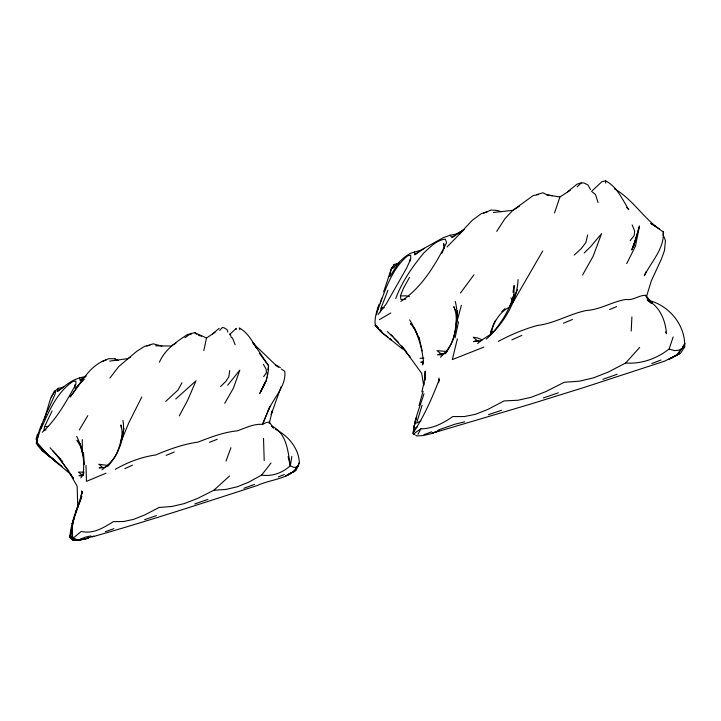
<?xml version="1.0" encoding="UTF-8"?>
<svg xmlns="http://www.w3.org/2000/svg" width="721" height="721" viewBox="0 0 721 721"><rect width="100%" height="100%" fill="white"/><g stroke="black" fill="none" stroke-linecap="round" stroke-linejoin="round"><path stroke-width="1.08" d="M440.423 357.246C446.524 351.127 452.68 344.647 454.131 335.4C456.132 325.946 457.853 315.753 453.806 306.578L455.311 310.291M512.847 297.962L514.001 294.222L514.145 285.534L512.982 292.32M236.218 329.371L236.236 328.388L229.467 334.688M77.796 507.449L77.138 486.17L69.315 472.516L73.362 478.293M409.952 261.155L410.015 259.245M631.226 331.038L631.893 316.898M74.831 387.195L74.957 384.654M486.242 339.104C503.069 324.351 517.137 302.306 518.075 279.532M445.461 353.795C455.609 338.978 459.692 318.898 455.284 301.423M663.05 235.497L663.302 231.838C644.592 220.311 633.534 199.654 614.346 188.74M438.638 382.689L438.972 378.038M680.462 353.362L684.698 346.819C685.5 325.441 669.746 306.065 649.351 300.54L652.46 303.496L645.556 295.277C638.608 295.25 633.038 300.792 625.891 299.449C612.21 301.603 600.26 309.724 586.326 310.499C569.455 313.923 554.512 323.459 537.334 325.468C523.698 329.245 510.675 334.778 498.211 341.43M456.096 324.585L457.375 310.742M102.04 469.804C108.547 464.468 115.288 458.907 117.965 450.292C120.767 442.243 123.742 433.429 120.858 424.966L121.425 428.319M229.711 370.531L228.854 376.741L225.808 381.463L220.563 386.501M266.256 381.355L266.86 377.164M267.158 375.073L267.464 372.982M267.915 369.846L268.518 365.655L253.927 343.917L256.604 348.072C251.917 340.636 247.294 332.129 239.237 327.911L239.832 329.74M490.415 335.283C492.822 323.9 498.86 311.959 509.936 306.966M81.347 495.246L82.383 491.506C78.436 506.629 70.802 521.22 69.964 536.92L74.191 537.325L81.275 531.386C92.973 534.396 103.815 527.628 113.296 521.662L123.633 521.499L133.403 519.426L144.588 515.019L159.125 507.458L172.049 506.466L184.215 503.6L197.527 498.454L213.84 490.28L226.07 489.415L237.209 486.792L248.682 482.178L261.669 475.058C272.141 476.779 282.623 472.796 290.32 465.721L291.861 456.429M52.083 410.952L44.576 426.607L43.981 430.086L46.027 429.887M215.065 332.327L206.503 337.996L203.809 350.541M380.391 311.823L381.085 307.939L387.988 290.23M81.085 496.183L81.861 491.893M107.609 466.55C118.595 454.437 125.679 436.746 122.94 420.352M83.915 471.922L83.555 473.76L80.842 477.879M639.446 226.178L633.399 247.087L639.446 226.178L635.471 246.176L626.702 263.607M82.807 475.725C85.15 462.603 82.843 448.246 76.687 436.43M415.81 418.613L413.719 428.607L413.106 433.555L413.692 434.592L415.242 432.681L420.857 428.833C432.681 428.788 443.289 423.2 452.743 416.576L464.396 416.531L475.364 414.323L487.874 409.429L504.015 400.939L517.93 400.245L531.098 397.316L545.779 391.638L564.291 382.265L579.296 381.202L593.311 377.93L608.191 372.108L625.684 362.978L639.662 347.477M438.999 380.958L439.368 379.237C432.357 397.505 424.327 415.81 413.62 432.185C414.296 419.081 420.208 406.32 424.002 393.756M455.014 337.987L458.556 321.881M376.605 314.716L378.381 306.758M421.884 391.836L424.39 380.679L425.228 371.054L424.777 380.517L424.462 375.695L424.948 379.255M38.583 432.96L36.275 443.307C40.628 450.85 48.695 455.293 55.274 460.728M389.349 276.296L391.773 267.383L383.644 291.888M269.221 423.669L272.259 410.934L271.177 414.53L281.118 386.771M587.651 235.01L585.822 242.644L581.261 248.619L574.177 255.108M92.207 536.884C147.751 521.211 202.637 503.141 257.568 485.413C271.511 478.681 293.528 479.294 299.368 462.485C298.602 447.993 288.003 435.574 275.368 429.292M416.594 416.729L413.719 428.607L414.269 425.696L413.106 433.555L414.935 434.763M121.038 440.747L124.066 428.355M457.366 338.816L452.319 359.59L483.89 347.116M44.17 419.685L50.47 398.875L53.084 393.477L55.048 390.881L55.859 391.07L54.886 394.702L46.973 412.322M36.05 439.413L37.312 434.583M456.519 323.188L461.395 305.298M419.045 405.508L423.101 391.314M37.501 436.115L38.691 432.131M378.958 304.523C376.822 311.229 374.262 318.051 375.28 325.216L381.021 331.966L402.615 349.081M380.156 303.352L381.742 298.143M42.278 423.488L36.429 442.18L47.82 454.879L59.086 464.576M63.286 387.276L57.392 391.44L58.365 388.322L63.286 387.276C69.459 381.923 76.949 377.696 85.195 376.732L80.175 380.21L79.625 377.858M490.55 333.363L493.173 325.054M554.539 212.929L559.902 196.995L570.185 190.308M422.1 405.202L416.585 423.164L420.92 420.848M377.714 310.3C384.87 291.014 391.332 269.321 407.707 255.748L410.7 255.189L410.7 259.037L406.572 268.176L386.123 304.073L378.219 314.347M625.684 362.978C641.411 364.258 656.786 358.58 669.124 349.027L673.162 336.968M53.318 394.288L54.282 391.449L58.365 388.322M477.644 343.629C482.908 337.996 491.037 335.797 495.669 329.118C503.88 318.727 510.522 307.056 514.001 294.222M298.314 465.415L299.368 462.485M226.024 461.034L230.936 447.705M394.387 266.824L392.765 268.086L394.162 264.463L399.263 263.066L398.956 262.327L404.211 257.415L410.258 253.359L420.595 250.286L443.109 237.777L449.994 235.28L456.105 234.136L464.099 229.566L459.43 234.307M405.671 299.197L400.948 299.566L400.398 295.925L403.616 287.922L409.537 277.369M395.712 298.557C402.021 281.587 412.538 266.5 424.074 252.674C430.302 247.159 436.538 239.985 445.353 239.174L446.569 242.635C435.466 264.661 421.875 287.598 400.876 301.432M38.988 431.131L42.079 423.515M269.771 406.824L262.552 424.381C253.738 423.615 245.473 427.968 237.389 430.834C223.672 432.167 210.676 437.187 197.933 442.135C183.233 444.145 169.201 449.282 155.574 454.987C141.343 457.033 127.725 462.17 115.297 469.326M269.708 406.968L262.552 424.381L266.283 422.515L269.384 422.145L273.52 427.904M122.056 439.152L128.726 422.984L141.794 397.055M41.115 428.653C48.866 411.484 56.833 392.296 72.956 381.409L75.894 381.067L75.903 384.383C66.404 401.3 56.752 419.144 42.242 432.285M646.034 271.745L644.358 275.755C651.288 261.624 664.582 248.583 663.302 231.838M441.919 253.323L444.46 247.267L443.622 243.644L444.46 247.871M42.467 422.56L46.523 413.349M510.08 305.794L517.48 289.734M260.75 391.422L259.686 393.621L265.364 381.923L260.75 391.422C265.67 383.716 268.69 374.875 268.518 365.655L259.281 353.2M417.955 434.357L420.857 428.833M438.846 430.599L432.068 433.267L528.799 404.634L584.01 387.474L664.681 361.131L677.001 354.876L682.715 347.81L684.95 343.575L682.508 347.044M297.187 466.379L294.456 471.246L285.579 476.04L295.727 470.299L297.791 466.388M297.854 466.271L295.574 470.57L288.463 474.463M179.304 415.855L187.703 400.128L196.031 380.778L175.735 399.028M181.971 382.752L178.024 390.034L165.713 401.408M493.497 324.017L495.552 320.232M582.541 275.089L593.185 256.153L601.557 233.685L590.706 246.546L584.226 252.963M268.32 410.339C273.764 397.631 286.381 386.014 284.813 371.333L281.334 369.017M224.745 403.309L233.424 388.141L239.805 370.17L227.71 385.203M512.325 303.541L542.724 250.989M391.918 267.951L394.162 264.463M79.292 429.995L87.791 415.666M159.431 362.203C164.893 349.343 176.573 341.817 187.667 334.373L191.489 334.057M389.998 276.368L398.956 262.327L392.765 268.086M51.119 397.37L52.236 395.622M496.733 231.387L505.07 218.49L512.865 210.334L533.252 195.535L538.569 194.589M683.941 347.928L684.698 346.819M263.652 376.677L266.428 372.667L266.121 369.179L263.39 364.312M680.669 349.658L677.001 354.876L679.606 353.371L668.511 359.509L679.813 353.804M83.068 379.219L70.117 396.983C80.752 383.725 89.134 365.322 106.375 359.86M460.467 293.032L473.985 274.764M109.925 378.056L118.848 366.466L136.611 351.433L144.515 346.377L149.806 345.269M261.669 475.058L271.033 463.008M630.136 240.706L634.183 235.497L634.651 231.026L632.146 224.925M37.726 440.612L36.429 442.18L49.064 456.15L62.051 466.46M219.644 330.488L222.284 327.532L223.834 327.731L226.98 329.488L227.881 332.075M458.25 235.289L472.219 220.347L481.313 213.623L487.459 211.74M446.984 246.952L457.88 235.893M75.11 388.475L84.348 379.156M577.106 186.892L581.18 182.954L583.758 182.927L587.813 184.819L590.544 189.56M501.798 311.571L504.961 308.588M213.84 490.28L229.548 476.022M212.362 334.129L219.148 328.325M591.508 191.398L601.828 181.755L605.532 180.818C616.987 186.532 622.304 199.384 628.793 209.748L626.603 207.378M449.994 235.28L452.175 237.479L456.105 234.136M298.611 465.604L296.619 467.226L293.717 467.37L290.32 465.721L288.085 456.627M567.625 191.786L577.115 184.107L581.18 182.954M397.641 264.319L399.263 263.066M414.476 251.638L414.827 254.738L420.595 250.286M57.392 391.44L63.908 386.6M184.946 337.761L190.714 333.535L194.931 332.732L206.503 337.996M80.175 380.21L86.259 376.083M414.827 254.738L424.435 248.303M452.175 237.479L464.099 229.566M682.715 347.81L679.191 350.145L674.586 350.649L669.124 349.027M519.444 206.179L512.865 210.334L493.371 212.47M130.708 356.904L127.987 358.607L109.691 361.122M415.602 427.895L417.405 426.778M379.408 319.646L390.809 312.977M175.924 343.133L171.102 346.035L155.565 345.828M287.868 474.977L295.727 470.299M424.011 434.673L431.663 431.816M124.85 468.668L132.448 465.162M511.874 339.861L521.851 335.391M78.922 539.741L85.438 537.109L90.927 535.937M83.357 475.202L81.689 475.923L78.95 475.626L83.564 474.544M444.01 353.894L442.009 354.741L437.449 354.849L440.774 353.596L445.01 353.461L440.774 353.596L437.016 350.622L446.966 351.542M609.606 309.534L616.617 306.596M483.494 213.218L491.163 210.018L497.319 210.46L501.212 211.731M481.619 340.357L479.798 341.114L473.58 341.601L476.842 340.438L478.897 340.682M563.452 323.233L572.483 319.475M102.058 361.482L108.799 358.679L114.729 358.77L118.217 360.635M166.118 455.375L174.239 452.04M423.434 361.122L420.658 362.257L423.092 362.744L422.434 364.916L423.533 362.78C422.236 347.783 417.72 332.624 409.654 319.863M106.338 466.667L103.689 467.74L99.101 467.929L102.103 466.857L98.759 464.243L107.789 465.433M278.315 476.932L284.326 474.499M209.514 442.343L217.219 439.269M106.014 473.183L86.439 481.367L85.997 465.36M651.829 363.519L660.95 360.004M93.856 536.054L85.601 538.848M438.945 430.779L430.644 433.817L422.713 435.601L416.585 435.935L415.846 435.376M243.842 488.279L254.504 484.404M438.152 430.067L454.554 424.308L464.721 421.794M602.9 379.3L617.176 374.262M105.356 531.665L113.9 528.682M194.733 503.988L207.936 499.383M144.579 519.697L156.394 515.605M543.31 397.965L558.324 392.81M488.45 414.71L501.492 410.285M88.404 538.091L76.696 540.092L69.964 536.92L74.002 518.075L81.824 496.372L76.047 511.378L77.372 507.854L72.181 523.933L74.002 518.075L69.964 536.92L70.487 538.569L72.614 539.146M146.841 345.837L153.285 343.836L161.919 346.089M536.929 194.526L542.976 192.777L546.987 194.832L559.902 196.995M75.498 540.164L72.722 540.029L78.274 540.182L87.89 538.254L81.013 539.804L72.722 540.029L69.964 536.92L78.274 540.182L84.555 539.038M670.124 358.301L672.206 357.895M84.492 539.002L76.696 540.092L78.274 540.182M381.085 307.939L384.302 307.75M44.576 426.607L48.577 426.49M400.398 295.925L406.094 295.826L409.366 296.646M419.983 358.247L423.804 358.247M83.564 472.147L78.4 472.102L81.608 474.616L83.33 474.769M546.653 194.769L552.214 195.833M198.464 335.319L201.501 336.157M490.668 331.525L492.632 332.102M490.974 330.786L493.119 331.462M482.214 339.888L477.672 337.996L473.246 337.221L476.842 340.438M410.429 323.72L412.385 324.594M388.204 337.455L382.509 332.931L375.28 325.216L377.101 326.099M53.57 459.241L41.304 449.534L49.064 456.15M280.406 367.71L274.998 364.366L252.548 342.736M657.345 227.548L650.811 223.447L659.517 228.945M275.656 365.376L278.495 367.196M114.729 358.77L116.928 360.257M412.376 324.865L410.853 323.774L415.368 330.47L419.243 339.104L414.404 327.803M230.99 337.004L232.513 338.095L235.154 344.773M592.311 192.011L595.501 194.49L598.033 202.538M389.827 338.753L391.458 340.051L389.845 338.564M47.82 454.879L59.519 464.576M70.694 474.364L48.848 455.753M78.373 441.531L76.958 440.243L80.455 446.236L82.582 453.058M375.28 325.216L378.516 328.181M194.931 332.732L196.824 334.463M387.348 331.543L398.136 341.961M390.656 334.4L392.945 336.536M273.412 428.031L271.33 425.913C286.733 432.816 287.976 451.22 290.32 465.721M52.525 450.562L60.474 459.052M406.139 351.361L394.09 338.221M50.055 447.759L62.592 461.548M401.462 346.386L410.339 357.283M379.805 329.515L382.509 332.931L380.733 330.678M68.982 471.246L55.652 453.942M401.876 346.062L421.686 373.406L423.615 385.05M73.317 478.266L61.682 461.395M645.556 295.277L651.027 303.253L647.161 299.972C659.814 306.362 665.501 320.358 666.51 333.796L665.627 331.894M648.639 300.666L646.395 296.917L651.252 281.073L661.508 258.803L664.447 250.611L665.456 240.562L663.951 236.659M229.837 334.03L231.053 336.238M510.973 297.854L512.27 300.477M82.203 492.578L81.491 490.947L82.023 492.758M80.22 443.658L82.627 452.995M419.045 337.446L422.182 350.938M82.888 454.032L83.221 456.06M423.93 385.068L423.587 381.896L423.732 384.122M83.438 452.274L84.375 464.54M605.532 180.818L605.694 183.044M263.516 438.413L264.21 460.701M82.248 439.549L82.401 453.149M72.028 525.897L72.208 537.46L72.028 525.897M636.985 235.713L631.839 249.772L636.985 235.713"/></g></svg>
